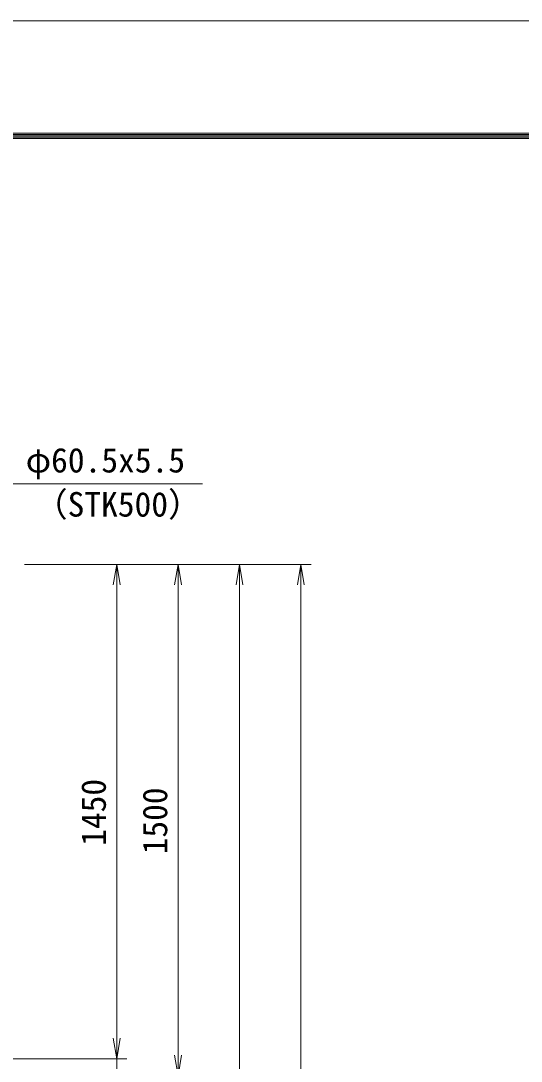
# Model space of a CAD drawing. Units: millimetres, scale not verified. Extents: x -6300 to 6300, y -4455 to 4455.
# Drawn here: x -2023 to -556, y 1402 to 4455 of the extents above; entities that cross this region are included whole.
import ezdxf
from ezdxf.enums import TextEntityAlignment as Align

# ---------------------------------------------------------------- set-up
doc = ezdxf.new("R2010")
doc.units = ezdxf.units.MM
doc.header["$LTSCALE"] = 30
for name, color, linetype, lineweight in [('0-7_D-STR-DIM', 7, 'Continuous', 9), ('0-8_0', 7, 'Continuous', 9), ('0-9_D-STR-TXT', 7, 'Continuous', 9), ('0-B_D-TTL', 7, 'Continuous', 9)]:
    doc.layers.add(name, color=color, linetype=linetype, lineweight=lineweight)
doc.styles.add('ＭＳ ゴシック', font='')
doc.styles.get('ＭＳ ゴシック').set_extended_font_data('MS Gothic')

# ---------------------------------------------------------------- blocks, each defined once
blk = doc.blocks.new('_Open')
at = {"layer": '0-8_0'}
blk.add_line((-30, 5), (0, 0), dxfattribs=at)
blk.add_lwpolyline([(-30, -5), (0, 0), (-30, 0)], dxfattribs=at)

msp = doc.modelspace()

# ---------------------------------------------------------------- linework, layer by layer
at = {"layer": '0-7_D-STR-DIM'}
for p, q in [((-2012.18, 2859.73), (-1352.18, 2859.73)), ((-2012.18, 2859.73), (-1172.18, 2859.73)), ((-2012.18, 2859.73), (-1712.18, 2859.73)), ((-2012.18, 2859.73), (-1532.18, 2859.73)), ((-1742.18, 2799.73), (-1742.18, 1469.73)), ((-1562.18, 2799.73), (-1562.18, 1419.73)), ((-1382.18, -580.27), (-1382.18, 2799.73)), ((-1202.18, -980.27), (-1202.18, 2799.73)), ((-1742.18, 1469.73), (-1742.18, 1529.73)), ((-2447.18, 1409.73), (-1712.18, 1409.73)), ((-2447.18, 1409.73), (-1712.18, 1409.73)), ((-1742.18, 1409.73), (-1742.18, 1359.73))]:
    msp.add_line(p, q, dxfattribs=at)
at = {"layer": '0-9_D-STR-TXT'}
msp.add_lwpolyline([(-1490.37, 3096.82), (-2304.44, 3096.82), (-2386.56, 2771.14)], dxfattribs=at)
at = {"layer": '0-B_D-TTL', "color": 2, "lineweight": 18}
msp.add_lwpolyline([(-6300, 4455), (6300, 4455), (6300, -4455), (-6300, -4455)], close=True, dxfattribs=at)
at = {"layer": '0-B_D-TTL'}
for points in [[(-5895, 4125), (5895, 4125), (5895, -4125), (-5895, -4125)], [(-5891.25, 4121.25), (5891.25, 4121.25), (5891.25, -4121.25), (-5891.25, -4121.25)], [(-5887.5, 4117.5), (5887.5, 4117.5), (5887.5, -4117.5), (-5887.5, -4117.5)], [(-5883.75, 4113.75), (5883.75, 4113.75), (5883.75, -4113.75), (-5883.75, -4113.75)], [(-5880, 4110), (5880, 4110), (5880, -4110), (-5880, -4110)]]:
    msp.add_lwpolyline(points, close=True, dxfattribs=at)

# ---------------------------------------------------------------- block references
at = {"layer": '0-7_D-STR-DIM', "xscale": 2, "yscale": 2}
for p, rotation in [((-1742.18, 2859.73), 90), ((-1562.18, 2859.73), 90), ((-1382.18, 2859.73), 90), ((-1202.18, 2859.73), 90), ((-1742.18, 1409.73), 270), ((-1742.18, 1409.73), 270), ((-1562.18, 1359.73), 270)]:
    msp.add_blockref('_Open', p, dxfattribs=dict(at, rotation=rotation))

# ---------------------------------------------------------------- texts
at = {"layer": '0-7_D-STR-DIM', "style": 'ＭＳ ゴシック'}
for s, p in [('1450', (-1752.3, 2034.38)), ('1500', (-1572.3, 2009.38))]:
    msp.add_text(s, height=72.14, rotation=90, dxfattribs=at).set_placement(p, align=Align.BOTTOM_LEFT)
at = {"layer": '0-9_D-STR-TXT', "style": 'ＭＳ ゴシック'}
for s, p in [('門柱 φ60.5x5.5', (-2254.78, 3108.08)), ('（STK500）', (-1984.4, 2978.58))]:
    msp.add_text(s, height=72.14, dxfattribs=at).set_placement(p, align=Align.BOTTOM_LEFT)

doc.saveas('drawing.dxf')
